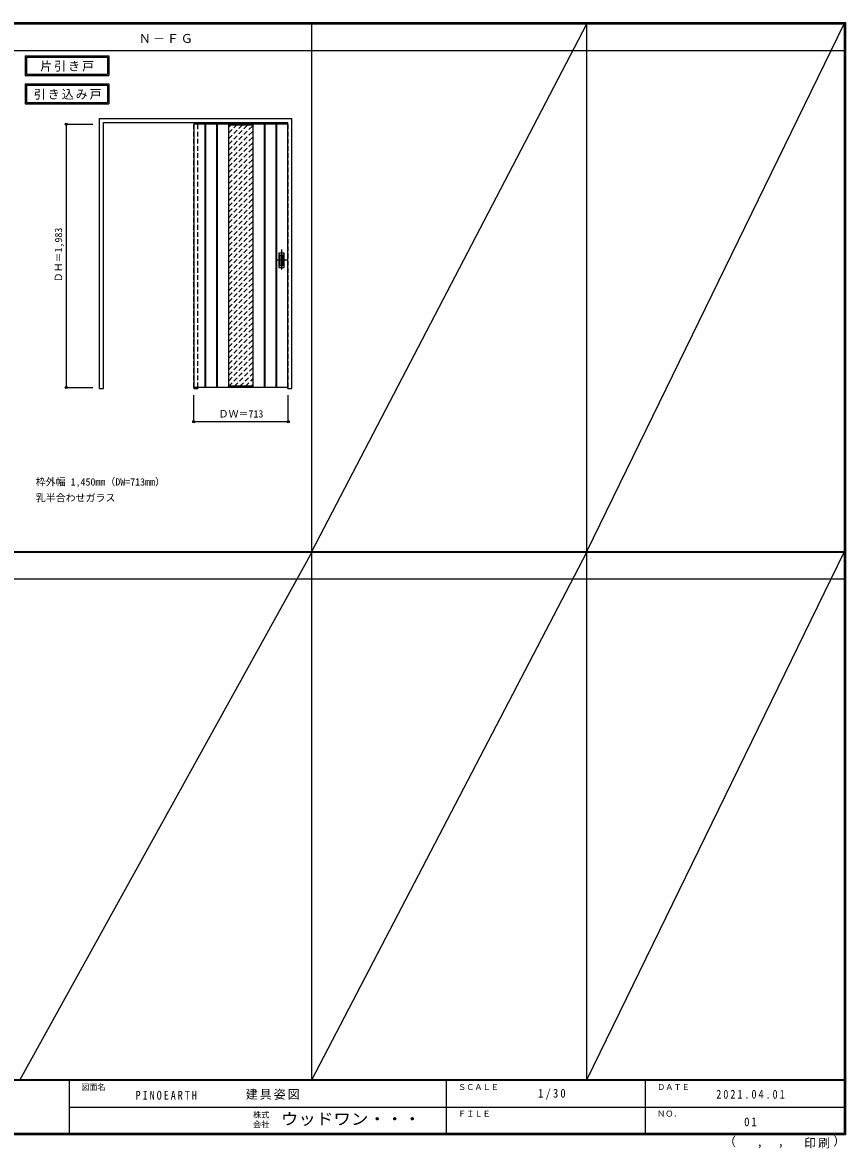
# Model space of a CAD drawing. Units: millimetres, scale not verified. Extents: x -6000 to 5700, y -4307 to 4175.
# Drawn here: x -502 to 5700, y -4307 to 4175 of the extents above; entities that cross this region are included whole.
import ezdxf
from ezdxf.enums import TextEntityAlignment as Align

# ---------------------------------------------------------------- set-up
doc = ezdxf.new("R2010")
doc.units = ezdxf.units.MM
doc.header["$LTSCALE"] = 30
doc.header["$PDMODE"] = 32
doc.header["$PDSIZE"] = 15
doc.linetypes.add('CHAIN1', pattern=[8, 5, -1, 1, -1])
doc.linetypes.add('DASHED1', pattern=[1.8, 1.2, -0.6])
for name, color, linetype in [('0-1_通り芯', 4, 'CHAIN1'), ('0-2_扉', 4, 'DASHED1'), ('0-3_仕上げ', 3, 'Continuous'), ('0-4_枠', 3, 'Continuous'), ('0-6_引手', 3, 'Continuous'), ('0-A_文字', 7, 'Continuous'), ('0-B_寸法', 7, 'Continuous'), ('0-C_ハッチ', 4, 'DASHED1'), ('F-1_枠', 6, 'Continuous'), ('F-A_文字', 7, 'Continuous')]:
    doc.layers.add(name, color=color, linetype=linetype)
doc.styles.add('ＭＳ ゴシック', font='')
doc.styles.get('ＭＳ ゴシック').set_extended_font_data('MS Gothic')

msp = doc.modelspace()

# ---------------------------------------------------------------- linework, layer by layer
at = {"layer": '0-1_通り芯'}
for p, q in [((1450, 2465), (1450, 2303)), ((1491, 2384), (1409, 2384))]:
    msp.add_line(p, q, dxfattribs=at)
at = {"layer": '0-2_扉', "color": 3, "linetype": 'Continuous'}
for p, q in [((1498, 3409.5), (788, 3409.5)), ((788, 3409.5), (788, 1426.5)), ((1498, 1426.5), (788, 1426.5))]:
    msp.add_line(p, q, dxfattribs=at)
at = {"layer": '0-2_扉'}
for p, q in [((788, 3409.5), (788, 3405.5)), ((1498, 3409.5), (1501, 3409.5))]:
    msp.add_line(p, q, dxfattribs=at)
msp.add_lwpolyline([(1498, 1426.5), (1501, 1426.5), (1501, 3409.5)], dxfattribs=at)
at = {"layer": '0-3_仕上げ'}
for p, q in [((791, 1426.5), (791, 3409.5)), ((874, 1426.5), (874, 3409.5)), ((879, 1426.5), (879, 3409.5)), ((962, 1426.5), (962, 3409.5)), ((967, 1426.5), (967, 3409.5)), ((1322, 1426.5), (1322, 3409.5)), ((1327, 1426.5), (1327, 3409.5)), ((1410, 1426.5), (1410, 3409.5)), ((1415, 1426.5), (1415, 3409.5))]:
    msp.add_line(p, q, dxfattribs=at)
at = {"layer": '0-3_仕上げ', "color": 7}
for p, q in [((1052, 1426.5), (1052, 3409.5)), ((1237, 3401.5), (1052, 3401.5)), ((1237, 1426.5), (1237, 3409.5)), ((1237, 1434.5), (1052, 1434.5))]:
    msp.add_line(p, q, dxfattribs=at)
at = {"layer": '0-3_仕上げ', "linetype": 'DASHED1'}
msp.add_line((1498, 1426.5), (1498, 3409.5), dxfattribs=at)
at = {"layer": '0-4_枠'}
for p, q in [((78, 1418), (78, 3453)), ((78, 3453), (1528, 3453)), ((108, 3423), (1498, 3423)), ((108, 1418), (108, 3423)), ((1498, 1418), (1498, 3423)), ((1528, 1418), (1528, 3453)), ((78, 1418), (108, 1418)), ((788, 1426.5), (788, 1418)), ((788, 1418), (818, 1418)), ((818, 1426.5), (818, 1418)), ((1498, 1418), (1528, 1418))]:
    msp.add_line(p, q, dxfattribs=at)
at = {"layer": '0-4_枠', "color": 4, "linetype": 'DASHED1'}
for p, q in [((788, 1426.5), (788, 3423)), ((818, 1426.5), (818, 3423))]:
    msp.add_line(p, q, dxfattribs=at)
at = {"layer": '0-6_引手'}
for p, q in [((1429, 2437.5), (1429, 2330.5)), ((1430.5, 2439), (1469.5, 2439)), ((1471, 2330.5), (1471, 2437.5)), ((1430.5, 2329), (1469.5, 2329))]:
    msp.add_line(p, q, dxfattribs=at)
at = {"layer": '0-6_引手', "color": 7}
for p, q in [((1437.5, 2421.5), (1437.5, 2346.5)), ((1439, 2423), (1461, 2423)), ((1462.5, 2346.5), (1462.5, 2421.5)), ((1439, 2345), (1461, 2345))]:
    msp.add_line(p, q, dxfattribs=at)
at = {"layer": '0-6_引手'}
for centre, start, end in [((1430.5, 2437.5), 90, 180), ((1469.5, 2437.5), 0, 90), ((1430.5, 2330.5), 180, 270), ((1469.5, 2330.5), 270, 0)]:
    msp.add_arc(centre, 1.5, start, end, dxfattribs=at)
at = {"layer": '0-6_引手', "color": 7}
for centre, start, end in [((1439, 2421.5), 90, 180), ((1461, 2421.5), 0, 90), ((1439, 2346.5), 180, 270), ((1461, 2346.5), 270, 0)]:
    msp.add_arc(centre, 1.5, start, end, dxfattribs=at)
at = {"layer": '0-A_文字'}
for p, q in [((-482, 3925), (-482, 3775)), ((-472, 3915), (-472, 3785)), ((-472, 3915), (139.03, 3915)), ((139.03, 3915), (139.03, 3785)), ((-482, 3775), (149.03, 3775)), ((-472, 3785), (139.03, 3785)), ((-482, 3713.53), (-482, 3563.53)), ((-472, 3703.53), (-472, 3573.53)), ((-472, 3703.53), (139.03, 3703.53)), ((139.03, 3703.53), (139.03, 3573.53)), ((-482, 3563.53), (149.03, 3563.53)), ((-472, 3573.53), (139.03, 3573.53))]:
    msp.add_line(p, q, dxfattribs=at)
for points in [[(-482, 3925), (149.03, 3925), (149.03, 3775)], [(-482, 3713.53), (149.03, 3713.53), (149.03, 3563.53)]]:
    msp.add_lwpolyline(points, dxfattribs=at)
at = {"layer": '0-B_寸法', "color": 4}
for p, q in [((-172, 3409.5), (-172, 1426.5)), ((-172, 3409.5), (28, 3409.5)), ((-172, 1426.5), (28, 1426.5)), ((1501, 1168), (1501, 1368))]:
    msp.add_line(p, q, dxfattribs=at)
msp.add_lwpolyline([(1501, 1168), (788, 1168), (788, 1368)], dxfattribs=at)
at = {"layer": '0-B_寸法'}
for p in [(-172, 3409.5), (-172, 1426.5), (788, 1168), (1501, 1168)]:
    msp.add_point(p, dxfattribs=at)
at = {"layer": '0-C_ハッチ'}
for p, q in [((1052, 3258.88), (1194.62, 3401.5)), ((1052, 3301.31), (1152.19, 3401.5)), ((1052, 3343.73), (1109.77, 3401.5)), ((1052, 3386.16), (1067.34, 3401.5)), ((1052, 3216.45), (1237, 3401.45)), ((1052, 3174.03), (1237, 3359.03)), ((1052, 3131.6), (1237, 3316.6)), ((1052, 3089.18), (1237, 3274.18)), ((1052, 3046.75), (1237, 3231.75)), ((1052, 3004.32), (1237, 3189.32)), ((1052, 2961.9), (1237, 3146.9)), ((1052, 2919.47), (1237, 3104.47)), ((1052, 2877.04), (1237, 3062.04)), ((1052, 2834.62), (1237, 3019.62)), ((1052, 2792.19), (1237, 2977.19)), ((1052, 2749.76), (1237, 2934.76)), ((1052, 2707.34), (1237, 2892.34)), ((1052, 2664.91), (1237, 2849.91)), ((1052, 2622.48), (1237, 2807.48)), ((1052, 2580.06), (1237, 2765.06)), ((1052, 2537.63), (1237, 2722.63)), ((1052, 2495.21), (1237, 2680.21)), ((1052, 2452.78), (1237, 2637.78)), ((1052, 2410.35), (1237, 2595.35)), ((1052, 2367.93), (1237, 2552.93)), ((1052, 2325.5), (1237, 2510.5)), ((1052, 2283.07), (1237, 2468.07)), ((1052, 2240.65), (1237, 2425.65)), ((1052, 2198.22), (1237, 2383.22)), ((1052, 2155.79), (1237, 2340.79)), ((1052, 2113.37), (1237, 2298.37)), ((1052, 2070.94), (1237, 2255.94)), ((1052, 2028.52), (1237, 2213.52)), ((1052, 1986.09), (1237, 2171.09)), ((1052, 1943.66), (1237, 2128.66)), ((1052, 1901.24), (1237, 2086.24)), ((1052, 1858.81), (1237, 2043.81)), ((1052, 1816.38), (1237, 2001.38)), ((1052, 1773.96), (1237, 1958.96)), ((1052, 1731.53), (1237, 1916.53)), ((1052, 1689.1), (1237, 1874.1)), ((1052, 1646.68), (1237, 1831.68)), ((1052, 1604.25), (1237, 1789.25)), ((1052, 1561.82), (1237, 1746.82)), ((1052, 1519.4), (1237, 1704.4)), ((1052, 1476.97), (1237, 1661.97)), ((1052, 1434.55), (1237, 1619.55)), ((1094.38, 1434.5), (1237, 1577.12)), ((1136.81, 1434.5), (1237, 1534.69)), ((1179.23, 1434.5), (1237, 1492.27)), ((1221.66, 1434.5), (1237, 1449.84))]:
    msp.add_line(p, q, dxfattribs=at)
at = {"layer": 'F-1_枠'}
for p, q in [((-6000, 4175), (5700, 4175)), ((-6000, 4170), (5700, 4170)), ((-6000, 4165), (5700, 4165)), ((1678, -3790), (1678, 4175)), ((3752, -3790), (3752, 4175)), ((5690, 4175), (5690, -4205)), ((5695, 4175), (5695, -4205)), ((5700, 4175), (5700, -4205)), ((-6000, 3965), (5700, 3965)), ((-6000, 190.5), (5700, 190.5)), ((-6000, 187.5), (5700, 187.5)), ((-6000, 184.5), (5700, 184.5)), ((-6000, -15.5), (5700, -15.5)), ((5700, -3790), (-6000, -3790)), ((5700, -3795), (-6000, -3795)), ((-150, -3795), (-150, -4195)), ((2690, -3795), (2690, -4195)), ((4190, -3795), (4190, -4195)), ((-150, -3995), (5690, -3995.01)), ((5700, -4195), (-6000, -4195)), ((5700, -4200), (-6000, -4200)), ((5700, -4205), (-6000, -4205))]:
    msp.add_line(p, q, dxfattribs=at)
at = {"layer": 'F-A_文字'}
for p, q in [((1678, 190.5), (3752, 4165)), ((3752, 190.5), (5690, 4165)), ((1678, 184.5), (-522, -3790)), ((1678, -3790), (3752, 184.5)), ((3752, -3790), (5690, 184.5))]:
    msp.add_line(p, q, dxfattribs=at)

# ---------------------------------------------------------------- texts
at = {"layer": '0-A_文字', "style": 'ＭＳ ゴシック'}
for s, p in [('枠外幅 1,450mm（DW=713mm）', (-402, 670.5)), ('乳半合わせガラス', (-402, 550.5))]:
    msp.add_text(s, height=54.99, dxfattribs=at).set_placement(p, align=Align.BOTTOM_LEFT)
at = {"layer": '0-A_文字', "char_height": 65.98, "attachment_point": 7, "style": 'ＭＳ ゴシック'}
for s, insert in [('\\T1.17;Ｎ－ＦＧ', (375.5, 4020)), ('\\T1.17;片引き戸', (-368.98, 3805)), ('\\T1.17;引き込み戸', (-417.34, 3593.53))]:
    msp.add_mtext(s, dxfattribs=dict(at, insert=insert))
at = {"layer": '0-B_寸法', "style": 'ＭＳ ゴシック'}
msp.add_text('ＤＨ＝1,983', height=54.99, rotation=90, dxfattribs=at).set_placement((-187, 2217.75), align=Align.BOTTOM_LEFT)
msp.add_text('ＤＷ＝713', height=54.99, dxfattribs=at).set_placement((975.75, 1183), align=Align.BOTTOM_LEFT)
at = {"layer": 'F-A_文字', "style": 'ＭＳ ゴシック'}
for s, height, p in [('図面名', 43.99, (-60, -3880)), ('ＳＣＡＬＥ', 43.99, (2780, -3880)), ('ＤＡＴＥ', 43.99, (4280, -3880)), ('株式', 43.99, (1235, -4089)), ('ＦＩＬＥ', 43.99, (2780, -4080)), ('ＮＯ．', 43.99, (4280, -4080)), ('会社', 43.99, (1235, -4161)), ('（', 65.98, (4784.03, -4308.31)), ('）', 65.98, (5608.4, -4304.13)), (',', 65.98, (5031.28, -4308.31)), (',', 65.98, (5190.2, -4305.53))]:
    msp.add_text(s, height=height, dxfattribs=at).set_placement(p, align=Align.BOTTOM_LEFT)
at = {"layer": 'F-A_文字', "style": 'ＭＳ ゴシック', "width": 1.1}
msp.add_text('ウッドワン・・・', height=87.98, dxfattribs=at).set_placement((1445, -4155), align=Align.BOTTOM_LEFT)
at = {"layer": 'F-A_文字', "char_height": 65.98, "attachment_point": 7, "style": 'ＭＳ ゴシック'}
for s, insert in [('\\T1.39;\\W0.85;PINOEARTH', (350, -3940)), ('\\T1.17;建具姿図', (1180.42, -3940)), ('\\T1.38;\\W0.9;1/30', (3383.75, -3940)), ('\\T1.39;\\W0.85;2021.04.01', (4726.25, -3932.5)), ('\\T1.36;\\W0.9;01', (4936.25, -4140)), ('\\T1.17;印刷', (5388.15, -4306.92))]:
    msp.add_mtext(s, dxfattribs=dict(at, insert=insert))

doc.saveas('drawing.dxf')
